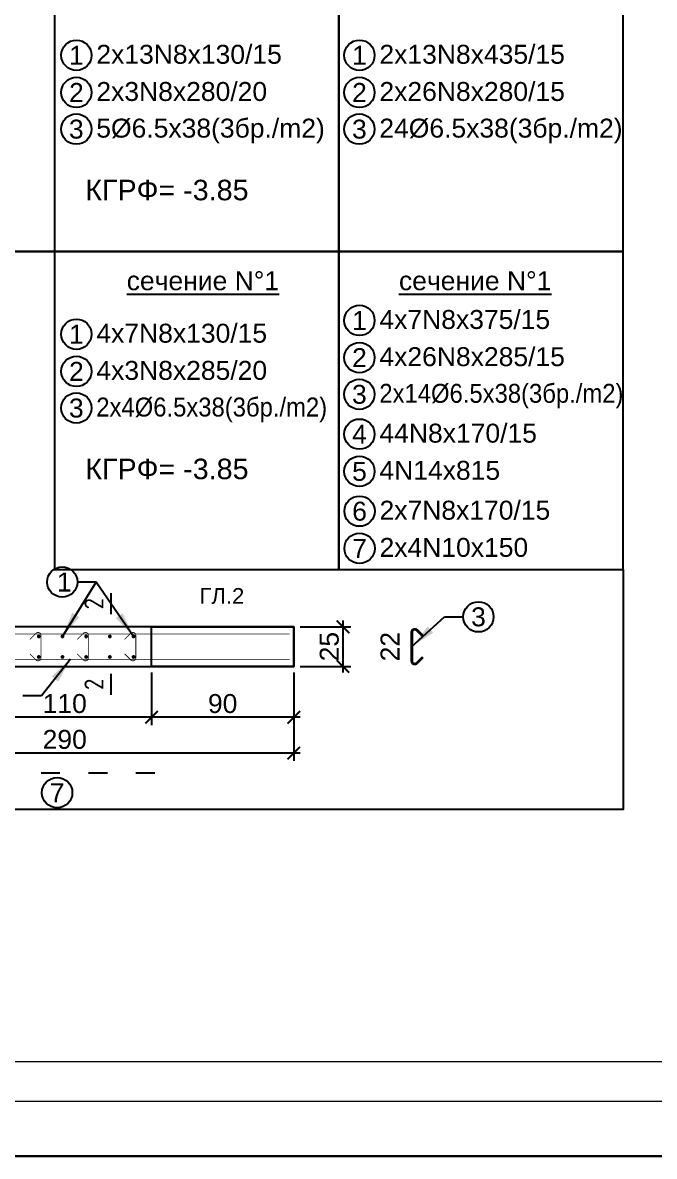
# Model space of a CAD drawing. Header units: millimetres. Extents: x 879 to 91735, y -13728 to 454.
# Drawn here: x 11065 to 11465, y -13728 to -13010 of the extents above; entities that cross this region are included whole.
import ezdxf
from ezdxf.enums import TextEntityAlignment as Align

# ---------------------------------------------------------------- set-up
doc = ezdxf.new("R2010")
doc.units = ezdxf.units.MM
doc.linetypes.add('ACAD_ISO03W100', pattern=[30, 12, -18])
doc.layers.add('0_txt', color=7, linetype='Continuous', lineweight=18)
doc.layers.add('TABLICA', color=40, linetype='Continuous', lineweight=30)
for name, color, linetype in [('1K_SHA', 134, 'Continuous'), ('k_arm', 40, 'Continuous'), ('k_dim_arm', 54, 'Continuous'), ('k_nadpisi', 8, 'Continuous'), ('KTX', 1, 'Continuous'), ('KTXTXT', 4, 'Continuous')]:
    doc.layers.add(name, color=color, linetype=linetype)
doc.styles.add('ARIAL', font='ARIAL.TTF')
doc.styles.add('DIM', font='romans.shx', dxfattribs={"width": 0.85})
doc.styles.get("Standard").update_dxf_attribs({"font": 'TAHOMA.TTF'})
doc.dimstyles.new('k_', dxfattribs={"dimscale": 4, "dimtxt": 3, "dimasz": 2, "dimexe": 1.25, "dimexo": 1, "dimtad": 1, "dimdec": 1, "dimrnd": 0.5, "dimtxsty": 'Standard', "dimblk": 'ARCHTICK', "dimcen": 2.5, "dimdle": 1, "dimclrd": 8, "dimclre": 8, "dimclrt": 256, "dimadec": 1, "dimazin": 0, "dimtfac": 1, "dimtdec": 1, "dimtix": 1, "dimtmove": 0, "dimatfit": 3, "dimfxl": 0, "dimarcsym": 0})
doc.dimstyles.new('k_arm 1', dxfattribs={"dimscale": 5, "dimtxt": 2.4, "dimasz": 1.125, "dimexe": 1.25, "dimexo": 1.2, "dimgap": 1.6, "dimtad": 1, "dimdec": 0, "dimrnd": 0.5, "dimtxsty": 'Standard', "dimblk": 'ARCHTICK', "dimcen": 2.5, "dimse1": 1, "dimse2": 1, "dimsd1": 1, "dimsd2": 1, "dimclrd": 9, "dimclre": 8, "dimclrt": 256, "dimadec": 1, "dimazin": 0, "dimtfac": 1, "dimtdec": 0, "dimtix": 1, "dimtofl": 0, "dimtmove": 2, "dimatfit": 3, "dimfxl": 0, "dimarcsym": 0})
doc.dimstyles.new('k_zoni', dxfattribs={"dimscale": 4, "dimtxt": 2.5, "dimasz": 4, "dimexe": 0, "dimexo": 0, "dimtad": 1, "dimdec": 1, "dimrnd": 1, "dimtxsty": 'Standard', "dimcen": 2.5, "dimse1": 1, "dimse2": 1, "dimclrd": 256, "dimclre": 8, "dimclrt": 256, "dimadec": 1, "dimazin": 0, "dimtfac": 1, "dimtdec": 1, "dimtix": 1, "dimtmove": 0, "dimatfit": 3, "dimfxl": 0, "dimarcsym": 0})

# ---------------------------------------------------------------- blocks, each defined once
blk = doc.blocks.new('_ARCHTICK')
at = {"color": 0, "linetype": 'ByBlock', "const_width": 0.15}
blk.add_lwpolyline([(-0.5, -0.5), (0.5, 0.5)], dxfattribs=at)
blk = doc.blocks.new('*D1568')
at = {"layer": 'Defpoints', "color": 0}
for p in [(11146.59, -13417.93), (11236.59, -13417.93), (11146.59, -13450.21)]:
    blk.add_point(p, dxfattribs=at)
at = {"layer": 'k_nadpisi', "color": 8, "lineweight": -2}
for p, q in [((11146.59, -13421.93), (11146.59, -13455.21)), ((11236.59, -13421.93), (11236.59, -13455.21)), ((11240.59, -13450.21), (11142.59, -13450.21))]:
    blk.add_line(p, q, dxfattribs=at)
at = {"layer": 'k_nadpisi', "color": 8, "lineweight": -2, "xscale": 8, "yscale": 8, "zscale": 8, "rotation": 180}
blk.add_blockref('_ARCHTICK', (11146.59, -13450.21), dxfattribs=at)
at = {"layer": 'k_nadpisi', "color": 8, "lineweight": -2, "xscale": 8, "yscale": 8, "zscale": 8}
blk.add_blockref('_ARCHTICK', (11236.59, -13450.21), dxfattribs=at)
at = {"layer": 'k_nadpisi', "insert": (11191.59, -13441.58), "char_height": 12, "attachment_point": 5, "style": 'ARIAL'}
blk.add_mtext('90', dxfattribs=at)
blk = doc.blocks.new('*D1569')
at = {"layer": 'Defpoints', "color": 0}
for p in [(11036.59, -13417.93), (11146.59, -13417.93), (11036.59, -13450.21)]:
    blk.add_point(p, dxfattribs=at)
at = {"layer": 'k_nadpisi', "color": 8, "lineweight": -2}
for p, q in [((11036.59, -13421.93), (11036.59, -13455.21)), ((11146.59, -13421.93), (11146.59, -13455.21)), ((11150.59, -13450.21), (11032.59, -13450.21))]:
    blk.add_line(p, q, dxfattribs=at)
at = {"layer": 'k_nadpisi', "color": 8, "lineweight": -2, "xscale": 8, "yscale": 8, "zscale": 8, "rotation": 180}
blk.add_blockref('_ARCHTICK', (11036.59, -13450.21), dxfattribs=at)
at = {"layer": 'k_nadpisi', "color": 8, "lineweight": -2, "xscale": 8, "yscale": 8, "zscale": 8}
blk.add_blockref('_ARCHTICK', (11146.59, -13450.21), dxfattribs=at)
at = {"layer": 'k_nadpisi', "insert": (11091.59, -13441.58), "char_height": 12, "attachment_point": 5, "style": 'ARIAL'}
blk.add_mtext('110', dxfattribs=at)
blk = doc.blocks.new('*D1571')
at = {"layer": 'Defpoints', "color": 0}
for p in [(10946.59, -13417.93), (11236.59, -13417.93), (10946.59, -13472.9)]:
    blk.add_point(p, dxfattribs=at)
at = {"layer": 'k_nadpisi', "color": 8, "lineweight": -2}
for p, q in [((10946.59, -13421.93), (10946.59, -13477.9)), ((11236.59, -13421.93), (11236.59, -13477.9)), ((11240.59, -13472.9), (10942.59, -13472.9))]:
    blk.add_line(p, q, dxfattribs=at)
at = {"layer": 'k_nadpisi', "color": 8, "lineweight": -2, "xscale": 8, "yscale": 8, "zscale": 8, "rotation": 180}
blk.add_blockref('_ARCHTICK', (10946.59, -13472.9), dxfattribs=at)
at = {"layer": 'k_nadpisi', "color": 8, "lineweight": -2, "xscale": 8, "yscale": 8, "zscale": 8}
blk.add_blockref('_ARCHTICK', (11236.59, -13472.9), dxfattribs=at)
at = {"layer": 'k_nadpisi', "insert": (11091.59, -13464.28), "char_height": 12, "attachment_point": 5, "style": 'ARIAL'}
blk.add_mtext('290', dxfattribs=at)
blk = doc.blocks.new('*D1573')
at = {"layer": 'Defpoints', "color": 0}
for p in [(11236.59, -13392.93), (11236.59, -13417.93), (11267.76, -13417.93)]:
    blk.add_point(p, dxfattribs=at)
at = {"layer": 'k_nadpisi', "color": 8, "lineweight": -2}
for p, q in [((11267.76, -13388.93), (11267.76, -13421.93)), ((11240.59, -13392.93), (11272.76, -13392.93)), ((11240.59, -13417.93), (11272.76, -13417.93))]:
    blk.add_line(p, q, dxfattribs=at)
at = {"layer": 'k_nadpisi', "color": 8, "lineweight": -2, "xscale": 8, "yscale": 8, "zscale": 8}
for p, rotation in [((11267.76, -13392.93), 90), ((11267.76, -13417.93), 270)]:
    blk.add_blockref('_ARCHTICK', p, dxfattribs=dict(at, rotation=rotation))
at = {"layer": 'k_nadpisi', "insert": (11259.14, -13405.43), "char_height": 12, "attachment_point": 5, "rotation": 90, "style": 'ARIAL'}
blk.add_mtext('25', dxfattribs=at)
blk = doc.blocks.new('*D1575')
at = {"layer": 'Defpoints', "color": 0}
for p in [(11313.22, -13394.43), (11311.58, -13416.43), (11313.22, -13416.43)]:
    blk.add_point(p, dxfattribs=at)
at = {"layer": 'k_nadpisi', "insert": (11297.55, -13405.43), "char_height": 12, "attachment_point": 5, "rotation": 90, "style": 'ARIAL'}
blk.add_mtext('22', dxfattribs=at)

msp = doc.modelspace()

# ---------------------------------------------------------------- linework, layer by layer
at = {"layer": '0_txt'}
msp.add_lwpolyline([(7612.993, -13693.429), (13863.775, -13693.429), (13863.775, -10763.429), (7612.993, -10763.429), (7612.993, -13693.429)], dxfattribs=at)
msp.add_lwpolyline([(7637.993, -13668.429), (13838.775, -13668.429), (13838.775, -10788.429), (7637.993, -10788.429)], close=True, dxfattribs=at)
at = {"layer": '1K_SHA'}
msp.add_lwpolyline([(11236.591, -13392.934), (10946.591, -13392.934), (10946.591, -13417.934), (11236.591, -13417.934), (11236.591, -13392.934)], dxfattribs=at)
msp.add_lwpolyline([(11236.591, -13417.934), (11146.591, -13417.934), (11146.591, -13392.934), (11236.591, -13392.934)], close=True, dxfattribs=at)
at = {"layer": 'k_arm', "color": 2, "const_width": 0.5}
for points in [[(11234.091, -13397.433), (10949.091, -13397.438)], [(11234.091, -13413.434), (10949.091, -13413.43)]]:
    msp.add_lwpolyline(points, dxfattribs=at)
for points in [[(11069.531, -13410.026), (11073.39, -13413.885, 0.6681786), (11076.591, -13412.559), (11076.591, -13398.309, 0.6681786), (11073.39, -13396.983), (11069.531, -13400.842)], [(11099.531, -13410.026), (11103.39, -13413.885, 0.6681786), (11106.591, -13412.559), (11106.591, -13398.309, 0.6681786), (11103.39, -13396.983), (11099.531, -13400.842)], [(11129.531, -13410.026), (11133.39, -13413.885, 0.6681786), (11136.591, -13412.559), (11136.591, -13398.309, 0.6681786), (11133.39, -13396.983), (11129.531, -13400.842)]]:
    msp.add_lwpolyline(points, format="xyb", dxfattribs=at)
at = {"layer": 'k_arm', "const_width": 1.2, "flags": 128}
for points in [[(11075.759, -13398.972, -1), (11074.559, -13398.972, -1)], [(11090.759, -13398.972, -1), (11089.559, -13398.972, -1)], [(11105.759, -13398.972, -1), (11104.559, -13398.972, -1)], [(11120.759, -13398.972, -1), (11119.559, -13398.972, -1)], [(11135.759, -13398.972, -1), (11134.559, -13398.972, -1)], [(11075.759, -13411.972, 1), (11074.559, -13411.972, 1)], [(11090.759, -13411.972, 1), (11089.559, -13411.972, 1)], [(11105.759, -13411.972, 1), (11104.559, -13411.972, 1)], [(11120.759, -13411.972, 1), (11119.559, -13411.972, 1)], [(11135.759, -13411.972, 1), (11134.559, -13411.972, 1)]]:
    msp.add_lwpolyline(points, format="xyb", close=True, dxfattribs=at)
at = {"layer": 'k_arm', "color": 2, "linetype": 'ACAD_ISO03W100'}
msp.add_lwpolyline([(11016.591, -13485.426), (11166.591, -13485.426)], dxfattribs=at)
at = {"layer": 'k_dim_arm', "const_width": 1.75, "flags": 128}
msp.add_lwpolyline([(11318.4, -13412.026), (11314.542, -13415.885, -0.6681786), (11311.341, -13414.559), (11311.341, -13396.309, -0.6681786), (11314.542, -13394.983), (11318.4, -13398.842)], format="xyb", dxfattribs=at)
at = {"layer": 'k_dim_arm'}
for centre in [(11098.986, -13030.69), (11278.203, -13030.69), (11098.986, -13054.254), (11278.203, -13054.254), (11098.924, -13077.48), (11278.141, -13077.48), (11278.203, -13198.739), (11098.986, -13207.436), (11278.203, -13222.303), (11098.986, -13231), (11278.141, -13245.53), (11098.924, -13254.227), (11278.203, -13270.781), (11278.203, -13294.345), (11278.266, -13319.596), (11278.266, -13343.16), (11090.022, -13364.498), (11353.546, -13386.555), (11086.793, -13498.001)]:
    msp.add_circle(centre, 9.6, dxfattribs=at)
at = {"layer": 'k_nadpisi'}
for points in [[(10465.705, -12978.347), (11085.09, -12978.347), (11085.09, -13155.094), (10465.705, -13155.094)], [(11085.09, -13155.094), (11265.09, -13155.094), (11265.09, -12978.347), (11085.09, -12978.347)], [(11265.09, -13155.094), (11445.09, -13155.094), (11445.09, -12978.347), (11265.09, -12978.347)], [(11085.09, -13356.603), (11265.09, -13356.603), (11265.09, -13155.094), (11085.09, -13155.094)], [(11265.09, -13356.603), (11445.09, -13356.603), (11445.09, -13155.094), (11265.09, -13155.094)]]:
    msp.add_lwpolyline(points, close=True, dxfattribs=at)
for points in [[(11085.09, -13508.587), (11085.09, -13508.587), (10465.705, -13508.587), (10465.705, -13155.094), (11085.09, -13155.094), (11085.09, -13356.603)], [(11085.09, -13356.603), (11445.09, -13356.603), (11445.09, -13508.587), (11085.09, -13508.587)]]:
    msp.add_lwpolyline(points, dxfattribs=at)
at = {"layer": 'KTX'}
for p, q in [((11121.06, -13384.825), (11121.06, -13371.625)), ((11121.06, -13435.898), (11121.06, -13422.698))]:
    msp.add_line(p, q, dxfattribs=at)
at = {"layer": 'TABLICA'}
msp.add_lwpolyline([(7527.993, -13728.429), (13898.775, -13728.429), (13898.775, -10728.429), (7527.993, -10728.429)], close=True, dxfattribs=at)

# ---------------------------------------------------------------- texts
at = {"layer": 'k_dim_arm', "style": 'ARIAL'}
for s, p in [('2x13N8x130/15', (11111.631, -13036.065)), ('2x13N8x435/15', (11290.848, -13036.065)), ('2x3N8x280/20', (11111.631, -13059.629)), ('2x26N8x280/15', (11290.848, -13059.629)), ('5%%C6.5x38(3бр./m2)', (11111.569, -13082.856)), ('24%%C6.5x38(3бр./m2)', (11290.786, -13082.856)), ('4x7N8x375/15', (11290.848, -13204.115)), ('4x7N8x130/15', (11111.631, -13212.812)), ('4x26N8x285/15', (11290.848, -13227.679)), ('4x3N8x285/20', (11111.631, -13236.376)), ('44N8x170/15', (11290.848, -13276.157)), ('4N14x815', (11290.848, -13299.721)), ('2x7N8x170/15', (11290.911, -13324.972)), ('2x4N10x150', (11290.911, -13348.535))]:
    msp.add_text(s, height=12, dxfattribs=at).set_placement(p)
for s, p in [('1', (11098.986, -13030.69)), ('1', (11278.203, -13030.69)), ('2', (11098.986, -13054.254)), ('2', (11278.203, -13054.254)), ('3', (11098.924, -13077.48)), ('3', (11278.141, -13077.48)), ('1', (11278.203, -13198.739)), ('1', (11098.986, -13207.436)), ('2', (11278.203, -13222.303)), ('2', (11098.986, -13231)), ('3', (11278.141, -13245.53)), ('3', (11098.924, -13254.227)), ('4', (11278.203, -13270.781)), ('5', (11278.203, -13294.345)), ('6', (11278.266, -13319.596)), ('7', (11278.266, -13343.16)), ('1', (11091.274, -13364.498)), ('3', (11353.546, -13386.555)), ('7', (11086.793, -13498.001))]:
    msp.add_text(s, height=12, dxfattribs=at).set_placement(p, align=Align.MIDDLE_CENTER)
at = {"layer": 'k_dim_arm', "style": 'ARIAL', "width": 0.9}
for s, p in [('2x14%%C6.5x38(3бр./m2)', (11290.786, -13250.906)), ('2x4%%C6.5x38(3бр./m2)', (11111.569, -13259.603))]:
    msp.add_text(s, height=12, dxfattribs=at).set_placement(p)
at = {"layer": 'k_nadpisi', "lineweight": 0, "style": 'ARIAL'}
for p in [(11156.286, -13116.074), (11156.286, -13292.82)]:
    msp.add_text('КГРФ= -3.85', height=13, dxfattribs=at).set_placement(p, align=Align.MIDDLE_CENTER)
at = {"layer": 'k_nadpisi', "style": 'ARIAL'}
for s, height, p in [('%%uсечение N%%d1', 12, (11179.076, -13179.569)), ('%%uсечение N%%d1', 12, (11351.457, -13179.569)), ('ГЛ.2', 10, (11191.072, -13378.309))]:
    msp.add_text(s, height=height, dxfattribs=at).set_placement(p, align=Align.CENTER)
at = {"layer": 'KTXTXT', "style": 'DIM', "width": 0.85}
for p in [(11116.06, -13381.882), (11116.06, -13432.955)]:
    msp.add_text('2', height=12, rotation=90, dxfattribs=at).set_placement(p)

# ---------------------------------------------------------------- dimensions: what is measured, and where the dimension line sits
at = {"layer": 'k_nadpisi'}
for base, p1, p2, angle, dimstyle, override, picture, middle in [((11267.763, -13417.934), (11236.591, -13392.934), (11236.591, -13417.934), 90, 'k_', {"dimtxsty": 'ARIAL', "dimtmove": 1}, '*D1573', (11259.136, -13405.434)), ((11311.577, -13416.434), (11313.216, -13394.434), (11313.216, -13416.434), 90, 'k_arm 1', {"dimtxsty": 'ARIAL'}, '*D1575', (11297.553, -13405.434)), ((10946.591, -13472.905), (11236.591, -13417.934), (10946.591, -13417.934), 180, 'k_', {"dimtxsty": 'ARIAL', "dimtmove": 1}, '*D1571', (11091.591, -13464.278)), ((11036.591, -13450.211), (11146.591, -13417.934), (11036.591, -13417.934), 180, 'k_', {"dimtxsty": 'ARIAL', "dimtmove": 1}, '*D1569', (11091.591, -13441.584)), ((11146.591, -13450.211), (11236.591, -13417.934), (11146.591, -13417.934), 180, 'k_', {"dimtxsty": 'ARIAL', "dimtmove": 1}, '*D1568', (11191.591, -13441.584))]:
    dim = msp.add_linear_dim(base=base, p1=p1, p2=p2, angle=angle, dimstyle=dimstyle, override=override, dxfattribs=at)
    dim.commit()
    dim.dimension.update_dxf_attribs({"geometry": picture, "text_midpoint": middle})

# ---------------------------------------------------------------- leaders
at = {"layer": 'k_dim_arm'}
for points in [[(11090.159, -13398.972), (11111.49, -13364.498), (11099.622, -13364.498)], [(11135.159, -13398.972), (11111.49, -13364.498), (11099.622, -13364.498)], [(11311.341, -13405.434), (11332.078, -13386.555), (11343.946, -13386.555)], [(11095.295, -13413.432), (11076.84, -13436.647), (11064.972, -13436.647)]]:
    msp.add_leader(points, dimstyle='k_zoni', override={"dimtad": 0, "dimtxsty": 'ARIAL'}, dxfattribs=at)

doc.saveas('drawing.dxf')
